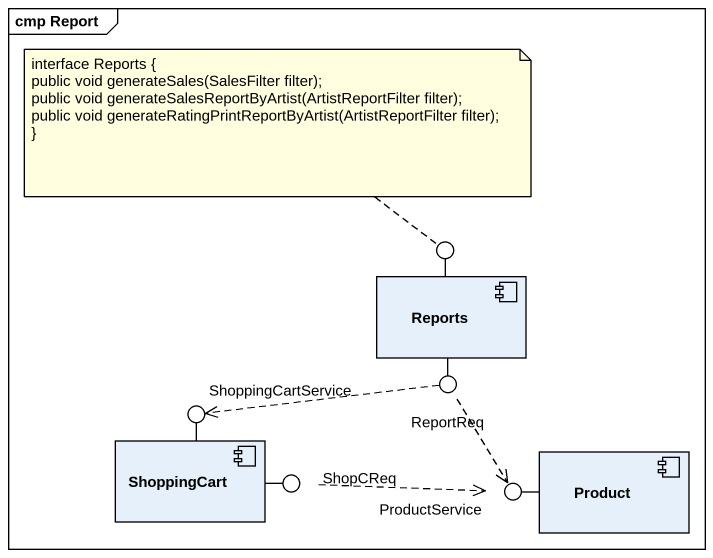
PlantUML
@startuml
mainframe cmp Report
() " " as lollipop1
component Reports
() ReportReq
() ShoppingCartService
component ShoppingCart
() ShopCReq
() ProductService
component Product
Reports -up- lollipop1
Reports -- ReportReq
ShoppingCart -up- ShoppingCartService
ShoppingCart -right- ShopCReq
Product -left- ProductService
ReportReq .left.> ShoppingCartService
ReportReq ..> ProductService
ShopCReq .right.> ProductService
note top of lollipop1
  interface Reports {
  public void generateSales(SalesFilter filter);
  public void generateSalesReportByArtist(ArtistReportFilter filter);
  public void generateRatingPrintReportByArtist(ArtistReportFilter filter);
  ~}
end note
@enduml
